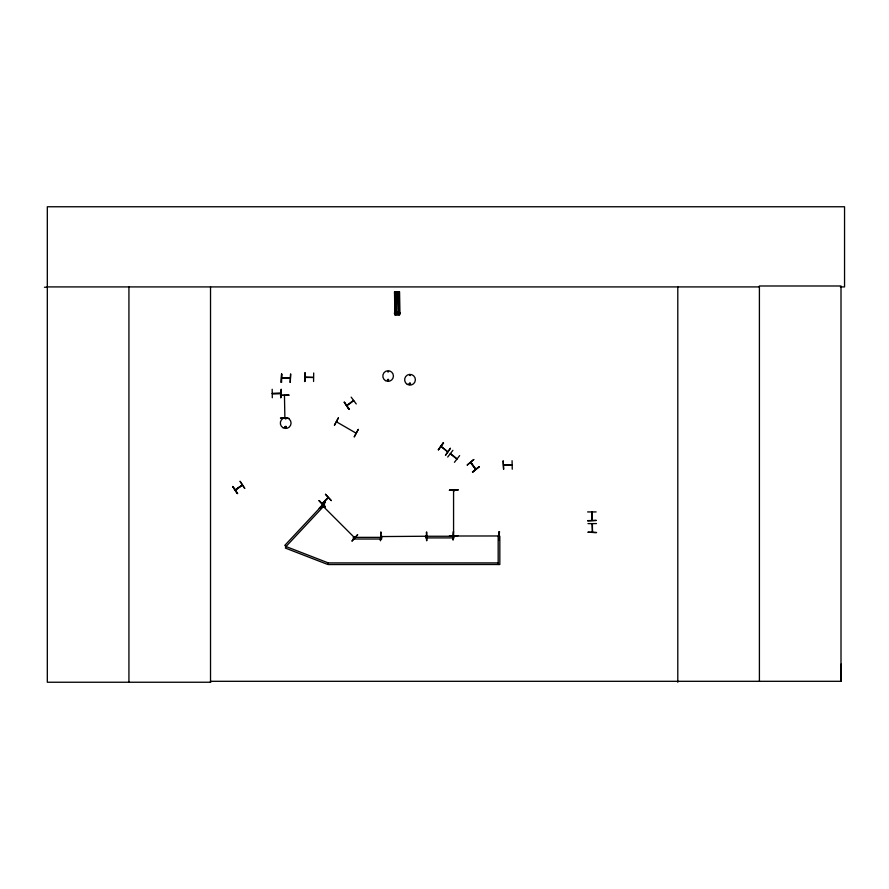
<?xml version="1.0" encoding="UTF-8"?>
<svg xmlns="http://www.w3.org/2000/svg" width="889" height="889" viewBox="0 0 889 889"><rect width="100%" height="100%" fill="white"/><g stroke="black" fill="none" stroke-linecap="round" stroke-linejoin="round"><path stroke-width="1.33" d="M840.394 286.914L844.55 286.914L844.55 206.759L47.317 206.759L47.317 682.241L210.649 682.241L210.537 681.307L841.005 681.307L841.127 664.116M346.777 405.406L353.455 400.461M353.744 400.706L347.043 405.628M323.34 505.997L322.451 505.585M354.611 537.756L354.211 536.945L354.822 537.545M336.798 422.019L336.609 421.464M453.479 534.934L453.579 536.045L454.435 535.967M285.258 418.552L286.169 418.675L285.28 418.675M284.88 427.053C287.014 424.309 286.147 430.02 284.958 426.853M387.36 380.003C390.038 377.481 387.582 383.103 387.582 379.459M388.582 371.624L387.715 371.858L388.482 371.413M387.548 380.003C389.071 378.258 388.393 381.725 387.626 380.136M409.184 383.715C411.318 380.97 410.451 386.682 409.273 383.515M410.451 375.447L409.562 375.214L410.374 375.547M409.451 383.559L410.418 384.115L409.751 383.27M450.223 453.868L456.813 459.013M457.102 458.824L450.534 453.579M591.685 512.142L591.752 520.409M592.074 512.72L592.063 512.131M475.537 469.348L470.87 462.402L471.059 463.425M284.458 395.438L284.88 418.041M336.487 421.831L356.078 433.165M397.539 314.428L396.972 314.406M328.085 497.507L322.107 503.507L323.096 503.118M286.202 427.342C285.491 425.131 284.969 428.376 285.958 427.487M397.494 314.306L396.894 313.473M470.503 462.602L475.626 469.348M475.059 468.592L475.815 469.059L470.937 462.469M591.674 511.986L591.718 520.465M592.152 520.432L592.052 512.075M235.185 489.828L236.218 489.561M272.267 393.36L280.757 393.305L272.29 393.694M426.387 536.578L425.487 536.578M281.669 377.992L290.158 377.992M354.278 436.788L358.323 429.309L354.3 436.799M322.329 503.763L328.363 497.773L327.685 498.396M438.321 449.69L443.567 443M450.39 448.356L445.478 455.301L450.345 448.323M447.7 457.046L452.901 450.323M459.635 455.601L454.435 462.324M280.78 393.76L273.212 393.649M380.948 536.578L426.409 536.234M381.748 536.2L381.003 536.234M425.464 536.245L426.298 536.556M453.668 535.634L454.435 535.667M503.663 465.114L512.108 465.091M498.985 535.967L453.668 536.011M305.16 377.103L313.395 377.481M313.461 377.425L305.105 377.436M235.296 489.695L242.164 485.127M242.052 484.838L241.464 485.627M325.507 494.295L331.253 500.551M325.196 502.129L319.262 508.197M319.484 508.419L325.452 502.374M331.219 500.596L325.474 494.317M354.011 537.156L354.755 537.478L354.211 536.945M352.044 540.979L357.7 534.622L352.066 541.001M592.096 523.721L592.474 532.133M453.868 491.15L453.857 490.384M472.415 471.903L479.171 466.758M351.166 397.15L356.256 403.95M232.774 486.516L237.385 493.662L232.762 486.527M235.529 489.995L242.286 485.15L235.352 490.072M348.899 409.296L344.287 402.139L348.933 409.273M244.642 488.394L240.03 481.238L244.742 488.317M441.022 446.589L447.634 451.779L441.3 446.378M322.651 505.374L323.263 505.974M290.114 378.347L281.757 378.292M394.549 291.736L399.461 291.659L399.706 314.673L394.794 314.739L394.572 291.736L394.905 314.739M394.905 294.07L399.15 294.015M394.916 295.626L399.161 295.581M394.938 297.959L399.194 297.915M394.96 300.038L399.205 299.993M394.983 302.371L399.239 302.327M395.094 312.383L399.35 312.339M394.394 313.061L400.061 313.006M394.405 313.239L400.061 313.184M587.618 511.942L596.119 511.92M592.141 519.687L591.807 520.365M587.707 520.621L596.208 520.432M587.718 520.932L596.208 520.409M587.996 523.621L596.486 523.588M588.085 532.233L596.586 532.555L588.085 532.178M272.29 397.75L272.178 389.26M280.791 397.694L281.202 389.204L280.846 397.694M512.075 460.702L512.253 469.192M512.031 465.125L503.607 464.858L512.108 464.803M503.641 469.248L503.152 460.758L503.574 469.248M449.456 490.261L457.957 490.15M453.468 531.578L453.046 540.079L453.412 531.578M426.387 532.133L426.553 540.634M457.957 535.756L449.467 535.878M381.003 536.534L381.781 536.523M288.936 395.116L280.446 395.361L288.936 395.105M284.091 418.33L280.446 418.108L288.947 418.319M44.45 287.247L47.317 287.236M47.317 286.914L759.406 286.914M313.573 381.492L313.695 373.002M281.191 382.392L281.646 373.891L281.235 382.392M290.158 382.392L290.636 373.891L290.281 382.392M498.173 562.904L328.252 562.904L285.991 546.535L284.78 545.402L323.485 504.052L324.696 505.174L285.991 546.535L285.391 548.08L327.652 564.437L328.252 562.904L328.252 564.548L499.829 564.504L499.829 536.189L498.173 536.189L498.173 564.548M592.385 523.632L592.474 532.044M319.118 500.751L325.207 506.686M322.507 505.652L354.555 537.689M344.199 402.217L349.266 409.029M232.729 486.55L237.674 493.451M399.439 291.659L399.606 314.673M399.161 291.67L399.372 314.673M398.894 291.67L399.139 314.673L398.783 291.67M398.639 294.381L398.772 314.684M398.339 291.67L398.583 314.684L398.25 291.67M398.094 294.381L398.205 311.983M397.894 314.695L396.605 314.706M396.072 294.426L396.15 312.017M395.994 314.728L395.749 291.725L395.916 314.728M395.505 294.426L395.594 312.028M395.238 294.437L395.416 312.028M395.427 312.383L395.449 314.717M395.105 291.725L395.327 312.028M394.872 291.725L395.127 314.739M499.073 531.578L499.107 536.434M453.568 491.15L453.568 490.295L453.568 535.7M426.82 532.133L426.864 540.623M841.005 681.307L841.005 285.991L759.406 285.991L759.406 681.307M677.796 286.914L677.796 682.241M304.96 373.002L304.96 381.492M281.602 373.891L281.602 382.392M210.526 286.914L210.526 682.241M128.927 286.914L128.927 682.241M396.183 300.949C397.372 304.538 398.961 298.371 396.183 300.949M338.431 417.83L334.397 425.309L338.409 417.819M443.289 442.789L438.421 449.767L443.289 442.789M319.207 500.674L324.918 506.974L319.207 500.674M473.748 459.535L467.247 465.014L473.748 459.535M479.138 466.714L472.626 472.192L479.138 466.714M457.957 489.795L449.467 490.328L457.957 489.795M380.892 532.133L380.47 540.634L380.892 532.133M499.429 531.578L499.007 540.067L499.429 531.578M305.071 373.002L304.605 381.492L305.016 373.002M454.035 536.256L425.709 536.256L425.709 537.901L454.035 537.901L454.035 536.256M381.637 537.356L353.311 537.356L353.311 539.012L381.637 539.012L381.637 537.356M407.318 384.392A5.378 5.378 0 0 0 415.385 379.736A5.378 5.378 0 0 0 407.318 375.091A5.378 5.378 0 0 0 407.318 384.392M385.47 380.625A5.301 5.301 0 0 0 393.427 376.036A5.301 5.301 0 0 0 385.47 371.446A5.301 5.301 0 0 0 385.47 380.625M283.013 427.731A5.378 5.378 0 0 0 291.07 423.075A5.378 5.378 0 0 0 283.013 418.43A5.378 5.378 0 0 0 283.013 427.731"/></g></svg>
